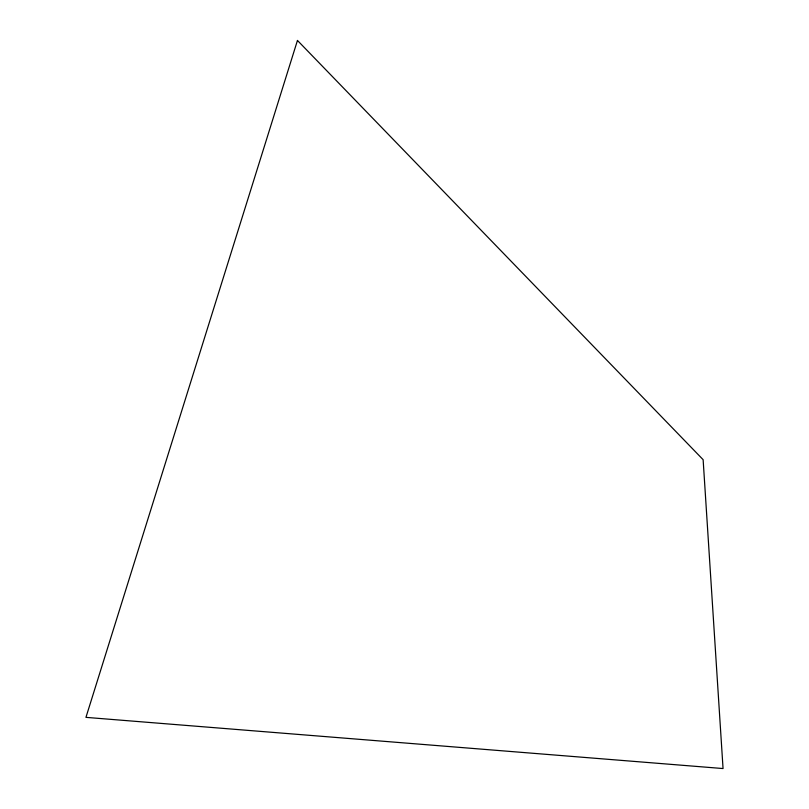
<?xml version="1.0" encoding="UTF-8"?>
<svg xmlns="http://www.w3.org/2000/svg" width="809" height="809" viewBox="0 0 809 809"><rect width="100%" height="100%" fill="white"/><g stroke="black" fill="none" stroke-linecap="round" stroke-linejoin="round"><path stroke-width="1.21" d="M297.459 40.45L85.946 717.361L723.054 768.55L703.132 459.694L297.459 40.45"/></g></svg>
